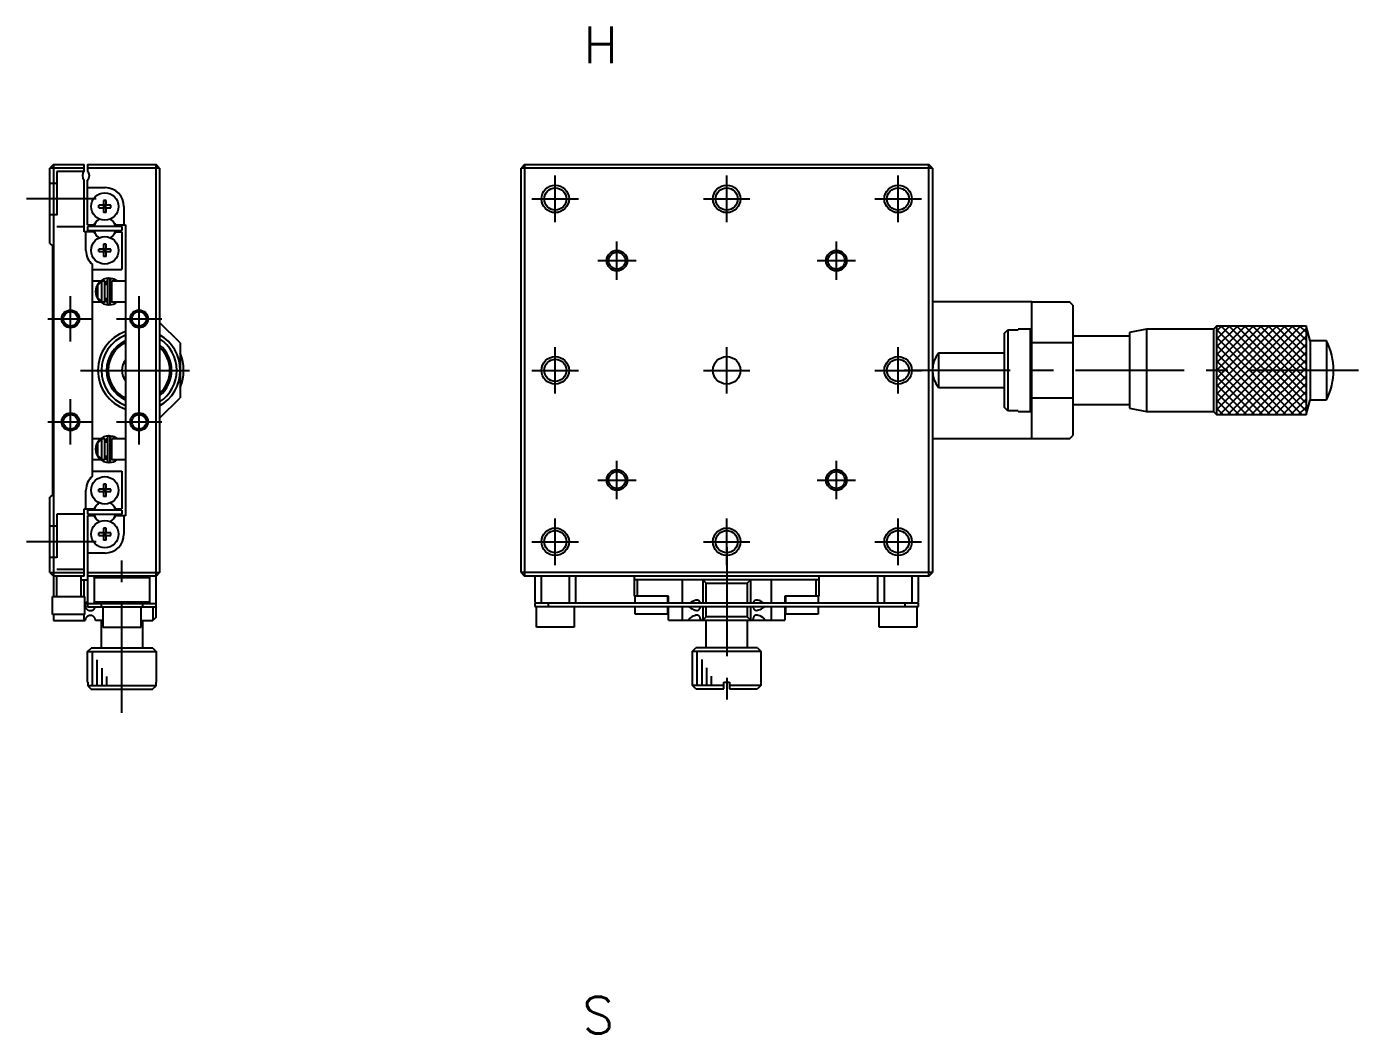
# Model space of a CAD drawing. Extents: x -3 to 447, y -9 to 297.
# Drawn here: x -3.4 to 190.8, y 150.5 to 297.3 of the extents above; entities that cross this region are included whole.
import ezdxf

# ---------------------------------------------------------------- set-up
doc = ezdxf.new("R2010")
doc.units = 0
doc.header["$LTSCALE"] = 0.5
doc.linetypes.add('CENTER', pattern=[50.8, 31.75, -6.35, 6.35, -6.35])
doc.linetypes.add('DASHED', pattern=[19.05, 12.7, -6.35])
for name, color, linetype in [('MSM_CENTER', 1, 'CENTER'), ('MSM_CONTINUOUS', 7, 'CONTINUOUS'), ('MSM_DASHED', 4, 'DASHED'), ('MSM_NARROW', 5, 'CONTINUOUS'), ('MSM_PART_NUMBER', 7, 'CONTINUOUS')]:
    doc.layers.add(name, color=color, linetype=linetype)
doc.styles.get("Standard").update_dxf_attribs({"font": 'txt.shx', "height": 3, "bigfont": 'bigfont.shx'})

msp = doc.modelspace()

# ---------------------------------------------------------------- linework, layer by layer
at = {"layer": 'MSM_CENTER'}
for p, q in [((73.71, 268.77), (73.71, 275.57)), ((98.71, 268.77), (98.71, 275.57)), ((123.71, 268.77), (123.71, 275.57)), ((6.73, 272.17), (-3.4, 272.17)), ((70.31, 272.17), (77.11, 272.17)), ((95.31, 272.17), (102.11, 272.17)), ((120.31, 272.17), (127.11, 272.17)), ((82.71, 260.37), (82.71, 265.97)), ((114.71, 260.37), (114.71, 265.97)), ((79.91, 263.17), (85.51, 263.17)), ((111.91, 263.17), (117.51, 263.17)), ((3, 251.37), (3, 257.97)), ((13, 251.37), (13, 257.97)), ((-0.3, 254.67), (6.3, 254.67)), ((9.7, 254.67), (16.3, 254.67)), ((13, 238.63), (13, 255.7)), ((73.71, 243.77), (73.71, 250.57)), ((98.71, 243.77), (98.71, 250.57)), ((123.71, 243.77), (123.71, 250.57)), ((4.47, 247.17), (21.53, 247.17)), ((70.31, 247.17), (77.11, 247.17)), ((95.31, 247.17), (102.11, 247.17)), ((120.31, 247.17), (127.11, 247.17)), ((190.85, 247.17), (124.58, 247.17)), ((3, 236.37), (3, 242.97)), ((13, 236.37), (13, 242.97)), ((-0.3, 239.67), (6.3, 239.67)), ((9.7, 239.67), (16.3, 239.67)), ((82.71, 228.37), (82.71, 233.97)), ((114.71, 228.37), (114.71, 233.97)), ((79.91, 231.17), (85.51, 231.17)), ((111.91, 231.17), (117.51, 231.17)), ((73.71, 218.77), (73.71, 225.57)), ((98.71, 218.77), (98.71, 225.57)), ((123.71, 218.77), (123.71, 225.57)), ((6.73, 222.17), (-3.4, 222.17)), ((70.31, 222.17), (77.11, 222.17)), ((95.31, 222.17), (102.11, 222.17)), ((120.31, 222.17), (127.11, 222.17)), ((10.5, 197.22), (10.5, 221.28)), ((98.71, 221.37), (98.71, 196.71))]:
    msp.add_line(p, q, dxfattribs=at)
at = {"layer": 'MSM_CONTINUOUS'}
for p, q in [((0.5, 277.17), (0, 276.67)), ((5, 276.67), (0, 276.67)), ((0, 265.67), (0, 276.67)), ((0.5, 277.17), (0.5, 214.17)), ((0.5, 277.17), (5, 277.17)), ((5, 276.23), (5, 277.17)), ((5.5, 277.17), (5.5, 276.23)), ((5.5, 277.17), (15.5, 277.17)), ((16, 276.67), (5.5, 276.67)), ((16, 276.67), (15.5, 277.17)), ((15.5, 211.17), (15.5, 277.17)), ((16, 276.67), (16, 217.67)), ((69.21, 277.17), (68.71, 276.67)), ((68.71, 217.67), (68.71, 276.67)), ((128.71, 276.67), (68.71, 276.67)), ((69.21, 277.17), (69.21, 217.17)), ((69.21, 277.17), (128.21, 277.17)), ((128.71, 276.67), (128.21, 277.17)), ((128.21, 217.17), (128.21, 277.17)), ((128.71, 276.67), (128.71, 217.67)), ((5, 267.37), (5, 274.91)), ((5.5, 268.37), (5.5, 274.91)), ((5.5, 273.82), (8.05, 273.82)), ((7.82, 271.95), (7.82, 271.25)), ((8.18, 271.95), (7.82, 271.95)), ((8.18, 271.25), (8.18, 271.95)), ((7.82, 271.25), (7.11, 271.25)), ((7.11, 270.89), (7.11, 271.25)), ((7.11, 270.89), (7.82, 270.89)), ((7.83, 271.24), (7.82, 271.25)), ((7.83, 270.9), (7.82, 270.89)), ((7.82, 270.89), (7.82, 270.18)), ((8.18, 270.18), (7.82, 270.18)), ((7.83, 271.24), (7.83, 270.9)), ((8.17, 271.24), (7.83, 271.24)), ((7.83, 270.9), (8.17, 270.9)), ((8.17, 271.24), (8.18, 271.25)), ((8.17, 270.9), (8.17, 271.24)), ((8.17, 270.9), (8.18, 270.89)), ((8.89, 271.25), (8.18, 271.25)), ((8.18, 270.18), (8.18, 270.89)), ((8.18, 270.89), (8.89, 270.89)), ((8.89, 270.89), (8.89, 271.25)), ((10.8, 271.07), (10.8, 268.37)), ((5.5, 268.37), (6.45, 268.37)), ((10.5, 268.17), (5.5, 268.17)), ((5.5, 268.17), (5.5, 267.57)), ((6.45, 268.37), (6.6, 268.63)), ((9.4, 268.63), (9.55, 268.37)), ((9.55, 268.37), (11, 268.37)), ((10.5, 268.17), (10.5, 267.57)), ((11, 268.37), (11, 225.97)), ((6.45, 267.37), (5, 267.37)), ((5.25, 264.67), (5.25, 267.37)), ((5.5, 267.57), (10.5, 267.57)), ((6.6, 267.11), (6.45, 267.37)), ((9.55, 267.37), (9.4, 267.11)), ((9.55, 267.37), (10.5, 267.37)), ((10.5, 267.37), (10.5, 261.87)), ((0, 265.67), (0.35, 265.32)), ((0.35, 265.32), (0.35, 229.02)), ((7.82, 264.85), (7.11, 264.85)), ((7.11, 264.49), (7.11, 264.85)), ((7.11, 264.49), (7.82, 264.49)), ((7.82, 265.55), (7.82, 264.85)), ((8.18, 265.55), (7.82, 265.55)), ((7.83, 264.84), (7.82, 264.85)), ((7.83, 264.5), (7.82, 264.49)), ((7.82, 264.49), (7.82, 263.78)), ((7.83, 264.84), (7.83, 264.5)), ((8.17, 264.84), (7.83, 264.84)), ((7.83, 264.5), (8.17, 264.5)), ((8.17, 264.84), (8.18, 264.85)), ((8.17, 264.5), (8.17, 264.84)), ((8.17, 264.5), (8.18, 264.49)), ((8.18, 264.85), (8.18, 265.55)), ((8.89, 264.85), (8.18, 264.85)), ((8.18, 263.78), (8.18, 264.49)), ((8.18, 264.49), (8.89, 264.49)), ((8.89, 264.49), (8.89, 264.85)), ((6.2, 231.75), (6.2, 262.59)), ((8.18, 263.78), (7.82, 263.78)), ((6.2, 261.87), (10.5, 261.87)), ((8.4, 260.42), (8.4, 256.92)), ((9.09, 260.51), (8.63, 260.61)), ((8.8, 260.44), (8.79, 260.44)), ((8.79, 256.92), (8.79, 260.42)), ((8.83, 260.46), (8.8, 260.44)), ((8.86, 260.47), (8.83, 260.46)), ((8.9, 260.48), (8.86, 260.47)), ((8.93, 260.49), (8.9, 260.48)), ((8.96, 260.5), (8.93, 260.49)), ((9, 260.5), (8.96, 260.5)), ((9.03, 260.51), (9, 260.5)), ((9.07, 260.51), (9.03, 260.51)), ((9.1, 260.51), (9.07, 260.51)), ((9.13, 260.51), (9.1, 260.51)), ((9.17, 260.51), (9.13, 260.51)), ((9.2, 260.5), (9.17, 260.51)), ((9.24, 260.5), (9.2, 260.5)), ((9.27, 260.49), (9.24, 260.5)), ((9.3, 260.48), (9.27, 260.49)), ((9.37, 260.45), (9.28, 260.17)), ((9.33, 260.47), (9.3, 260.48)), ((9.37, 260.45), (9.33, 260.47)), ((9.84, 260.17), (9.37, 260.45)), ((7.36, 260.17), (6.2, 260.17)), ((7, 259.59), (7.5, 260.12)), ((7, 257.75), (7, 259.59)), ((7.36, 260.17), (7.36, 260.17)), ((7.36, 260.17), (7.36, 260.17)), ((7.5, 260.17), (7.5, 257.17)), ((8, 260.17), (7.5, 260.17)), ((8, 260.1), (8.4, 260.21)), ((8, 257.17), (8, 260.17)), ((8.4, 259.67), (8, 259.67)), ((8.19, 260.17), (8.19, 260.17)), ((8.19, 260.17), (8.19, 260.17)), ((8.2, 260.17), (8.19, 260.17)), ((8.2, 259.67), (8.2, 260.17)), ((8.79, 259.82), (8.81, 259.9)), ((9, 259.67), (8.79, 259.67)), ((8.81, 259.9), (9, 260.1)), ((9, 260.17), (9, 257.17)), ((11, 260.17), (9, 260.17)), ((6.2, 257.17), (7.36, 257.17)), ((7.5, 257.22), (7, 257.75)), ((7.5, 257.17), (8, 257.17)), ((8, 257.67), (8.4, 257.67)), ((8.4, 257.12), (8, 257.23)), ((8.19, 257.17), (8.2, 257.17)), ((8.19, 257.17), (8.19, 257.17)), ((8.19, 257.17), (8.19, 257.17)), ((8.19, 257.17), (8.19, 257.17)), ((8.19, 257.17), (8.19, 257.17)), ((8.2, 257.17), (8.2, 257.67)), ((8.79, 257.67), (9, 257.67)), ((9, 257.23), (8.8, 257.48)), ((9, 257.16), (8.79, 257.12)), ((9.01, 257.17), (9, 257.16)), ((9, 257.17), (11, 257.17)), ((143.21, 257.17), (128.71, 257.17)), ((143.21, 237.17), (143.21, 257.17)), ((143.21, 257.17), (148.71, 257.17)), ((149.21, 256.67), (148.71, 257.17)), ((149.21, 256.67), (149.21, 237.67)), ((19, 251.17), (16, 254.17)), ((139.21, 252.57), (139.71, 253.08)), ((139.21, 241.76), (139.21, 252.57)), ((139.71, 253.08), (139.71, 241.25)), ((139.71, 253.08), (141.21, 253.08)), ((141.21, 253.08), (141.21, 253.17)), ((143.01, 253.17), (141.21, 253.17)), ((143.01, 241.17), (143.01, 253.17)), ((143.21, 252.97), (143.01, 253.17)), ((159.96, 253.17), (157.46, 252.67)), ((157.46, 252.67), (157.46, 241.67)), ((159.96, 253.17), (159.96, 241.17)), ((169.71, 253.17), (159.96, 253.17)), ((170.21, 253.67), (169.71, 253.17)), ((169.71, 253.17), (169.71, 241.17)), ((170.21, 240.67), (170.21, 253.67)), ((170.21, 253.67), (183.21, 253.67)), ((183.8, 251.47), (183.21, 253.67)), ((183.21, 253.67), (183.21, 240.67)), ((19, 251.17), (19, 243.17)), ((149.21, 251.17), (143.21, 251.17)), ((157.46, 252.17), (149.21, 252.17)), ((183.8, 251.47), (183.8, 242.87)), ((186.21, 251.47), (183.8, 251.47)), ((186.21, 251.47), (186.21, 242.87)), ((129.59, 249.67), (129.59, 244.67)), ((139.21, 249.67), (129.59, 249.67)), ((16, 240.17), (19, 243.17)), ((129.59, 244.67), (139.21, 244.67)), ((143.21, 243.17), (149.21, 243.17)), ((183.21, 240.67), (183.8, 242.87)), ((183.8, 242.87), (186.21, 242.87)), ((139.71, 241.25), (139.21, 241.76)), ((141.21, 241.25), (139.71, 241.25)), ((141.21, 241.17), (141.21, 241.25)), ((141.21, 241.17), (143.01, 241.17)), ((143.01, 241.17), (143.21, 241.37)), ((149.21, 242.17), (157.46, 242.17)), ((157.46, 241.67), (159.96, 241.17)), ((159.96, 241.17), (169.71, 241.17)), ((169.71, 241.17), (170.21, 240.67)), ((183.21, 240.67), (170.21, 240.67)), ((7.36, 237.17), (6.2, 237.17)), ((7, 236.59), (7.5, 237.12)), ((7.36, 237.17), (7.36, 237.17)), ((7.36, 237.17), (7.36, 237.17)), ((7.5, 237.17), (7.5, 234.17)), ((8, 237.17), (7.5, 237.17)), ((8, 237.1), (8.4, 237.21)), ((8, 234.17), (8, 237.17)), ((8.19, 237.17), (8.19, 237.17)), ((8.19, 237.17), (8.19, 237.17)), ((8.2, 237.17), (8.19, 237.17)), ((8.2, 236.67), (8.2, 237.17)), ((8.4, 237.42), (8.4, 233.92)), ((9.09, 237.51), (8.63, 237.61)), ((8.8, 237.44), (8.79, 237.44)), ((8.79, 233.92), (8.79, 237.42)), ((8.83, 237.46), (8.8, 237.44)), ((8.81, 236.9), (9, 237.1)), ((8.86, 237.47), (8.83, 237.46)), ((8.9, 237.48), (8.86, 237.47)), ((8.93, 237.49), (8.9, 237.48)), ((8.96, 237.5), (8.93, 237.49)), ((9, 237.5), (8.96, 237.5)), ((9.03, 237.51), (9, 237.5)), ((9, 237.17), (9, 234.17)), ((11, 237.17), (9, 237.17)), ((9.07, 237.51), (9.03, 237.51)), ((9.1, 237.51), (9.07, 237.51)), ((9.13, 237.51), (9.1, 237.51)), ((9.17, 237.51), (9.13, 237.51)), ((9.2, 237.5), (9.17, 237.51)), ((9.24, 237.5), (9.2, 237.5)), ((9.27, 237.49), (9.24, 237.5)), ((9.3, 237.48), (9.27, 237.49)), ((9.37, 237.45), (9.28, 237.17)), ((9.33, 237.47), (9.3, 237.48)), ((9.37, 237.45), (9.33, 237.47)), ((9.84, 237.17), (9.37, 237.45)), ((148.71, 237.17), (128.71, 237.17)), ((148.71, 237.17), (149.21, 237.67)), ((7, 234.75), (7, 236.59)), ((8.4, 236.67), (8, 236.67)), ((8.79, 236.82), (8.81, 236.9)), ((9, 236.67), (8.79, 236.67)), ((6.2, 234.17), (7.36, 234.17)), ((7.5, 234.22), (7, 234.75)), ((7.5, 234.17), (8, 234.17)), ((8, 234.67), (8.4, 234.67)), ((8.4, 234.12), (8, 234.23)), ((8.19, 234.17), (8.2, 234.17)), ((8.19, 234.17), (8.19, 234.17)), ((8.19, 234.17), (8.19, 234.17)), ((8.19, 234.17), (8.19, 234.17)), ((8.19, 234.17), (8.19, 234.17)), ((8.2, 234.17), (8.2, 234.67)), ((8.79, 234.67), (9, 234.67)), ((9, 234.23), (8.8, 234.48)), ((9, 234.16), (8.79, 234.12)), ((9.01, 234.17), (9, 234.16)), ((9, 234.17), (11, 234.17)), ((6.2, 232.47), (10.5, 232.47)), ((10.5, 232.47), (10.5, 226.97)), ((5.25, 226.97), (5.25, 229.67)), ((7.82, 229.85), (7.11, 229.85)), ((7.11, 229.49), (7.11, 229.85)), ((7.11, 229.49), (7.82, 229.49)), ((7.82, 230.55), (7.82, 229.85)), ((8.18, 230.55), (7.82, 230.55)), ((7.83, 229.84), (7.82, 229.85)), ((7.83, 229.5), (7.82, 229.49)), ((7.82, 229.49), (7.82, 228.78)), ((7.83, 229.84), (7.83, 229.5)), ((8.17, 229.84), (7.83, 229.84)), ((7.83, 229.5), (8.17, 229.5)), ((8.17, 229.84), (8.18, 229.85)), ((8.17, 229.5), (8.17, 229.84)), ((8.17, 229.5), (8.18, 229.49)), ((8.18, 229.85), (8.18, 230.55)), ((8.89, 229.85), (8.18, 229.85)), ((8.18, 228.78), (8.18, 229.49)), ((8.18, 229.49), (8.89, 229.49)), ((8.89, 229.49), (8.89, 229.85)), ((0.35, 229.02), (0, 228.67)), ((0, 217.67), (0, 228.67)), ((8.18, 228.78), (7.82, 228.78)), ((5, 226.97), (6.45, 226.97)), ((5, 217.17), (5, 226.97)), ((10.5, 226.77), (5.5, 226.77)), ((5.5, 226.77), (5.5, 226.17)), ((5.5, 226.17), (10.5, 226.17)), ((6.45, 225.97), (5.5, 225.97)), ((5.5, 225.97), (5.5, 212.67)), ((6.6, 227.23), (6.45, 226.97)), ((6.45, 225.97), (6.6, 225.71)), ((9.55, 226.97), (9.4, 227.23)), ((9.4, 225.71), (9.55, 225.97)), ((9.55, 226.97), (10.5, 226.97)), ((11, 225.97), (9.55, 225.97)), ((10.5, 226.77), (10.5, 226.17)), ((10.8, 225.97), (10.8, 223.27)), ((7.82, 223.45), (7.11, 223.45)), ((7.11, 223.09), (7.11, 223.45)), ((7.82, 224.15), (7.82, 223.45)), ((8.18, 224.15), (7.82, 224.15)), ((7.83, 223.44), (7.82, 223.45)), ((7.83, 223.44), (7.83, 223.1)), ((8.17, 223.44), (7.83, 223.44)), ((8.17, 223.44), (8.18, 223.45)), ((8.17, 223.1), (8.17, 223.44)), ((8.18, 223.45), (8.18, 224.15)), ((8.89, 223.45), (8.18, 223.45)), ((8.89, 223.09), (8.89, 223.45)), ((7.11, 223.09), (7.82, 223.09)), ((7.83, 223.1), (7.82, 223.09)), ((7.82, 223.09), (7.82, 222.38)), ((8.18, 222.38), (7.82, 222.38)), ((7.83, 223.1), (8.17, 223.1)), ((8.17, 223.1), (8.18, 223.09)), ((8.18, 222.38), (8.18, 223.09)), ((8.18, 223.09), (8.89, 223.09)), ((8.05, 220.52), (5.5, 220.52)), ((0, 217.67), (5, 217.67)), ((0, 217.67), (0.5, 217.17)), ((5.5, 217.67), (16, 217.67)), ((16, 217.67), (15.5, 217.17)), ((68.71, 217.67), (69.21, 217.17)), ((128.71, 217.67), (68.71, 217.67)), ((128.21, 217.17), (128.71, 217.67)), ((5, 217.17), (0.5, 217.17)), ((1, 214.17), (1, 217.17)), ((4.5, 217.17), (4.5, 214.17)), ((5.5, 216.57), (4.5, 216.57)), ((5, 214.17), (5, 216.57)), ((15.5, 217.17), (5.5, 217.17)), ((6.3, 217.17), (6.5, 216.97)), ((6.5, 213.37), (6.5, 216.97)), ((6.5, 216.97), (14.5, 216.97)), ((14.5, 216.97), (14.7, 217.17)), ((14.5, 216.97), (14.5, 213.37)), ((128.21, 217.17), (69.21, 217.17)), ((70.71, 217.01), (70.91, 217.21)), ((70.71, 217.01), (70.71, 213.41)), ((71.71, 213.21), (71.71, 217.21)), ((71.71, 217.21), (75.71, 217.21)), ((75.71, 217.21), (75.71, 213.21)), ((76.51, 217.21), (76.71, 217.01)), ((76.71, 213.41), (76.71, 217.01)), ((85.21, 217.21), (85.21, 214.21)), ((112.21, 216.61), (85.21, 216.61)), ((85.71, 214.21), (85.71, 216.61)), ((92.21, 216.61), (92.21, 213.21)), ((95.21, 216.61), (95.71, 216.11)), ((95.21, 216.61), (95.21, 213.21)), ((95.71, 216.11), (101.71, 216.11)), ((95.71, 213.21), (95.71, 216.11)), ((101.71, 216.11), (102.21, 216.61)), ((101.71, 216.11), (101.71, 213.21)), ((102.21, 213.21), (102.21, 216.61)), ((105.21, 216.61), (105.21, 213.21)), ((111.71, 216.61), (111.71, 214.21)), ((112.21, 214.21), (112.21, 217.21)), ((120.71, 217.01), (120.91, 217.21)), ((120.71, 217.01), (120.71, 213.41)), ((121.71, 213.21), (121.71, 217.21)), ((121.71, 217.21), (125.71, 217.21)), ((125.71, 217.21), (125.71, 213.21)), ((126.51, 217.21), (126.71, 217.01)), ((126.71, 213.41), (126.71, 217.01)), ((0.35, 214.17), (5.05, 214.17)), ((0.35, 211.57), (0.35, 214.17)), ((5.05, 214.17), (5.05, 211.57)), ((90.21, 214.21), (85.21, 214.21)), ((85.36, 213.21), (85.36, 214.21)), ((90.06, 214.21), (90.06, 213.21)), ((90.21, 213.21), (90.21, 214.21)), ((107.21, 214.21), (107.21, 213.21)), ((112.21, 214.21), (107.21, 214.21)), ((107.36, 213.21), (107.36, 214.21)), ((112.06, 214.21), (112.06, 213.21)), ((5.16, 212.96), (5.15, 212.94)), ((5.15, 212.94), (5.15, 212.93)), ((5.15, 212.93), (5.15, 212.92)), ((5.15, 212.92), (5.15, 212.91)), ((5.15, 212.91), (5.15, 212.9)), ((5.15, 212.9), (5.15, 212.89)), ((5.15, 212.89), (5.15, 212.87)), ((5.15, 212.87), (5.15, 212.86)), ((5.15, 212.86), (5.15, 212.85)), ((5.15, 212.85), (5.15, 212.84)), ((5.15, 212.84), (5.15, 212.83)), ((5.15, 212.83), (5.15, 212.82)), ((5.15, 212.82), (5.15, 212.81)), ((5.15, 212.81), (5.15, 212.8)), ((5.15, 212.8), (5.15, 212.79)), ((5.15, 212.79), (5.16, 212.78)), ((5.17, 213.02), (5.16, 213)), ((5.16, 213), (5.16, 212.99)), ((5.16, 212.99), (5.16, 212.97)), ((5.16, 212.97), (5.16, 212.96)), ((5.16, 212.78), (5.16, 212.77)), ((5.16, 212.77), (5.16, 212.75)), ((5.16, 212.75), (5.16, 212.74)), ((5.16, 212.74), (5.16, 212.72)), ((5.16, 212.72), (5.17, 212.71)), ((5.18, 213.08), (5.17, 213.05)), ((5.17, 213.05), (5.17, 213.03)), ((5.17, 213.03), (5.17, 213.02)), ((5.17, 212.71), (5.17, 212.69)), ((5.17, 212.69), (5.18, 212.66)), ((5.19, 213.1), (5.18, 213.08)), ((5.18, 212.66), (5.19, 212.64)), ((5.2, 213.13), (5.19, 213.1)), ((5.19, 212.64), (5.19, 212.61)), ((5.19, 212.61), (5.2, 212.59)), ((5.21, 213.16), (5.2, 213.13)), ((5.2, 212.59), (5.21, 212.56)), ((5.22, 213.18), (5.21, 213.16)), ((5.21, 212.56), (5.22, 212.54)), ((5.24, 213.23), (5.22, 213.18)), ((5.22, 212.54), (5.25, 212.49)), ((5.27, 213.27), (5.24, 213.23)), ((5.25, 212.49), (5.28, 212.44)), ((5.29, 213.31), (5.27, 213.27)), ((5.28, 212.44), (5.31, 212.4)), ((5.32, 213.34), (5.29, 213.31)), ((5.31, 212.4), (5.35, 212.36)), ((5.36, 213.39), (5.32, 213.34)), ((5.35, 212.36), (5.38, 212.32)), ((5.41, 213.43), (5.36, 213.39)), ((5.38, 212.32), (5.42, 212.29)), ((5.45, 213.47), (5.41, 213.43)), ((5.42, 212.29), (5.47, 212.25)), ((5.5, 213.5), (5.45, 213.47)), ((5.47, 212.25), (5.52, 212.22)), ((5.5, 213.17), (15.5, 213.17)), ((5.5, 212.67), (15.5, 212.67)), ((5.52, 212.22), (5.57, 212.19)), ((5.57, 212.19), (5.61, 212.17)), ((5.61, 212.17), (5.65, 212.16)), ((5.65, 212.16), (5.7, 212.14)), ((5.7, 212.14), (5.75, 212.13)), ((5.75, 212.13), (5.79, 212.12)), ((5.79, 212.12), (5.84, 212.12)), ((5.84, 212.12), (5.89, 212.12)), ((5.89, 212.12), (5.94, 212.12)), ((5.94, 212.12), (5.99, 212.12)), ((5.99, 212.12), (6.04, 212.13)), ((6.04, 212.13), (6.08, 212.14)), ((6.08, 212.14), (6.12, 212.15)), ((6.12, 212.15), (6.16, 212.16)), ((6.16, 212.16), (6.19, 212.17)), ((6.19, 212.17), (6.22, 212.19)), ((6.22, 212.19), (6.25, 212.2)), ((6.25, 212.2), (6.28, 212.22)), ((6.28, 212.22), (6.31, 212.24)), ((6.5, 213.37), (6.3, 213.17)), ((6.31, 212.24), (6.33, 212.25)), ((6.33, 212.25), (6.35, 212.27)), ((6.35, 212.27), (6.38, 212.29)), ((6.38, 212.29), (6.4, 212.31)), ((6.4, 212.31), (6.42, 212.33)), ((6.42, 212.33), (6.44, 212.35)), ((6.44, 212.35), (6.46, 212.37)), ((6.46, 212.37), (6.48, 212.4)), ((6.48, 212.4), (6.5, 212.42)), ((14.5, 213.37), (6.5, 213.37)), ((6.5, 212.42), (6.52, 212.45)), ((6.52, 212.45), (6.54, 212.47)), ((6.54, 212.47), (6.56, 212.5)), ((6.56, 212.5), (6.57, 212.53)), ((6.57, 212.53), (6.59, 212.56)), ((6.59, 212.56), (6.6, 212.59)), ((6.6, 212.59), (6.61, 212.62)), ((6.61, 212.62), (6.62, 212.64)), ((6.62, 212.64), (6.62, 212.67)), ((7.5, 212.67), (7.5, 213.17)), ((7.75, 209.67), (7.75, 212.67)), ((13.25, 212.67), (13.25, 209.67)), ((13.5, 213.17), (13.5, 212.67)), ((14.7, 213.17), (14.5, 213.37)), ((15, 212.67), (15, 210.67)), ((70.91, 213.21), (70.71, 213.41)), ((70.71, 213.21), (70.71, 212.71)), ((126.71, 213.21), (70.71, 213.21)), ((70.71, 212.71), (126.71, 212.71)), ((70.96, 209.71), (70.96, 212.71)), ((72.71, 212.71), (72.71, 213.21)), ((76.46, 212.71), (76.46, 209.71)), ((76.71, 213.41), (76.51, 213.21)), ((85.36, 211.61), (85.36, 212.71)), ((90.06, 212.71), (90.06, 211.61)), ((90.21, 210.71), (90.21, 212.71)), ((92.21, 212.71), (92.21, 210.71)), ((93.23, 212.71), (93.33, 212.6)), ((94.03, 212.21), (94.19, 212.17)), ((94.36, 213.66), (94.19, 213.64)), ((94.19, 212.17), (94.34, 212.16)), ((94.34, 212.16), (94.36, 212.16)), ((94.39, 213.66), (94.36, 213.66)), ((94.36, 212.16), (94.39, 212.16)), ((94.42, 213.65), (94.39, 213.66)), ((94.39, 212.16), (94.44, 212.16)), ((94.46, 213.65), (94.42, 213.65)), ((94.44, 212.16), (94.48, 212.17)), ((94.49, 213.64), (94.46, 213.65)), ((94.48, 212.17), (94.52, 212.18)), ((94.52, 213.63), (94.49, 213.64)), ((94.55, 213.62), (94.52, 213.63)), ((94.52, 212.18), (94.55, 212.19)), ((94.58, 213.61), (94.55, 213.62)), ((94.55, 212.19), (94.58, 212.2)), ((94.6, 213.6), (94.58, 213.61)), ((94.58, 212.2), (94.6, 212.21)), ((94.63, 213.58), (94.6, 213.6)), ((94.6, 212.21), (94.63, 212.23)), ((94.65, 213.57), (94.63, 213.58)), ((94.63, 212.23), (94.65, 212.24)), ((94.68, 213.55), (94.65, 213.57)), ((94.65, 212.24), (94.67, 212.26)), ((94.67, 212.26), (94.69, 212.28)), ((94.7, 213.53), (94.68, 213.55)), ((94.69, 212.28), (94.7, 212.29)), ((94.72, 213.51), (94.7, 213.53)), ((94.7, 212.29), (94.72, 212.31)), ((94.74, 213.49), (94.72, 213.51)), ((94.72, 212.31), (94.74, 212.33)), ((94.75, 213.46), (94.74, 213.49)), ((94.74, 212.33), (94.75, 212.35)), ((94.77, 213.43), (94.75, 213.46)), ((94.75, 212.35), (94.76, 212.37)), ((94.76, 212.37), (94.78, 212.39)), ((94.79, 213.41), (94.77, 213.43)), ((94.78, 212.39), (94.79, 212.41)), ((94.8, 213.38), (94.79, 213.41)), ((94.79, 212.41), (94.8, 212.44)), ((94.81, 213.36), (94.8, 213.38)), ((94.8, 212.44), (94.81, 212.46)), ((94.82, 213.34), (94.81, 213.36)), ((94.81, 212.46), (94.82, 212.49)), ((94.83, 213.31), (94.82, 213.34)), ((94.82, 212.49), (94.83, 212.51)), ((94.84, 213.29), (94.83, 213.31)), ((94.83, 212.51), (94.84, 212.54)), ((94.85, 213.26), (94.84, 213.29)), ((94.84, 212.54), (94.85, 212.57)), ((94.85, 213.23), (94.85, 213.26)), ((94.86, 213.21), (94.85, 213.23)), ((94.85, 212.57), (94.86, 212.6)), ((94.86, 212.6), (94.87, 212.63)), ((94.87, 212.68), (94.88, 212.71)), ((94.87, 212.66), (94.87, 212.68)), ((94.87, 212.63), (94.87, 212.66)), ((95.21, 212.71), (95.21, 210.71)), ((95.71, 211.21), (95.71, 212.71)), ((101.71, 212.71), (101.71, 211.21)), ((102.21, 210.71), (102.21, 212.71)), ((102.55, 212.71), (102.55, 212.68)), ((102.55, 212.68), (102.56, 212.65)), ((102.56, 212.65), (102.56, 212.62)), ((102.56, 212.62), (102.57, 212.6)), ((102.58, 213.27), (102.57, 213.24)), ((102.57, 213.24), (102.57, 213.21)), ((102.57, 212.6), (102.58, 212.57)), ((102.59, 213.3), (102.58, 213.27)), ((102.58, 212.57), (102.58, 212.54)), ((102.58, 212.54), (102.59, 212.52)), ((102.6, 213.33), (102.59, 213.3)), ((102.59, 212.52), (102.6, 212.49)), ((102.62, 213.36), (102.6, 213.33)), ((102.6, 212.49), (102.61, 212.47)), ((102.61, 212.47), (102.62, 212.45)), ((102.63, 213.39), (102.62, 213.36)), ((102.62, 212.45), (102.63, 212.43)), ((102.64, 213.41), (102.63, 213.39)), ((102.63, 212.43), (102.64, 212.41)), ((102.66, 213.44), (102.64, 213.41)), ((102.64, 212.41), (102.66, 212.38)), ((102.67, 213.46), (102.66, 213.44)), ((102.66, 212.38), (102.67, 212.35)), ((102.69, 213.48), (102.67, 213.46)), ((102.67, 212.35), (102.69, 212.33)), ((102.7, 213.5), (102.69, 213.48)), ((102.69, 212.33), (102.71, 212.31)), ((102.72, 213.52), (102.7, 213.5)), ((102.71, 212.31), (102.73, 212.28)), ((102.74, 213.54), (102.72, 213.52)), ((102.73, 212.28), (102.75, 212.26)), ((102.76, 213.55), (102.74, 213.54)), ((102.75, 212.26), (102.77, 212.25)), ((102.78, 213.57), (102.76, 213.55)), ((102.77, 212.25), (102.79, 212.23)), ((102.81, 213.59), (102.78, 213.57)), ((102.79, 212.23), (102.82, 212.22)), ((102.84, 213.61), (102.81, 213.59)), ((102.82, 212.22), (102.84, 212.2)), ((102.86, 213.62), (102.84, 213.61)), ((102.84, 212.2), (102.87, 212.19)), ((102.89, 213.63), (102.86, 213.62)), ((102.87, 212.19), (102.9, 212.18)), ((102.92, 213.64), (102.89, 213.63)), ((102.9, 212.18), (102.93, 212.17)), ((102.95, 213.64), (102.92, 213.64)), ((102.93, 212.17), (102.97, 212.17)), ((102.99, 213.65), (102.95, 213.64)), ((102.97, 212.17), (103.01, 212.16)), ((103.03, 213.66), (102.99, 213.65)), ((103.01, 212.16), (103.05, 212.16)), ((103.07, 213.66), (103.03, 213.66)), ((103.05, 212.16), (103.07, 212.16)), ((103.07, 213.66), (103.07, 213.66)), ((103.11, 213.66), (103.07, 213.66)), ((103.07, 212.16), (103.23, 212.17)), ((103.25, 213.64), (103.11, 213.66)), ((103.44, 213.59), (103.25, 213.64)), ((103.94, 212.48), (104.09, 212.6)), ((104.1, 213.21), (103.99, 213.3)), ((104.09, 212.6), (104.19, 212.7)), ((104.19, 212.7), (104.2, 212.71)), ((105.21, 212.71), (105.21, 210.71)), ((107.21, 212.71), (107.21, 210.71)), ((107.36, 211.61), (107.36, 212.71)), ((112.06, 212.71), (112.06, 211.61)), ((120.91, 213.21), (120.71, 213.41)), ((120.96, 209.71), (120.96, 212.71)), ((124.71, 213.21), (124.71, 212.71)), ((126.46, 212.71), (126.46, 209.71)), ((126.71, 213.41), (126.51, 213.21)), ((126.71, 212.71), (126.71, 213.21)), ((5.05, 211.57), (0.35, 211.57)), ((0.5, 211.57), (0.5, 210.67)), ((0.5, 210.67), (5.15, 210.67)), ((5, 210.67), (5, 211.57)), ((5.16, 210.76), (5.15, 210.74)), ((5.15, 210.74), (5.15, 210.73)), ((5.15, 210.73), (5.15, 210.72)), ((5.15, 210.72), (5.15, 210.7)), ((5.15, 210.7), (5.15, 210.69)), ((5.15, 210.69), (5.15, 210.68)), ((5.15, 210.68), (5.15, 210.67)), ((5.17, 210.84), (5.16, 210.82)), ((5.16, 210.82), (5.16, 210.8)), ((5.16, 210.8), (5.16, 210.79)), ((5.16, 210.79), (5.16, 210.77)), ((5.16, 210.77), (5.16, 210.76)), ((5.18, 210.87), (5.17, 210.84)), ((5.19, 210.9), (5.18, 210.87)), ((5.2, 210.94), (5.19, 210.92)), ((5.19, 210.92), (5.19, 210.9)), ((5.21, 210.97), (5.2, 210.94)), ((5.23, 211.01), (5.21, 210.97)), ((5.25, 211.05), (5.23, 211.01)), ((5.28, 211.08), (5.25, 211.05)), ((5.31, 211.13), (5.28, 211.08)), ((5.34, 211.17), (5.31, 211.13)), ((5.38, 211.2), (5.34, 211.17)), ((5.41, 211.24), (5.38, 211.2)), ((5.45, 211.27), (5.41, 211.24)), ((5.49, 211.3), (5.45, 211.27)), ((5.54, 211.32), (5.49, 211.3)), ((5.58, 211.35), (5.54, 211.32)), ((5.63, 211.37), (5.58, 211.35)), ((5.68, 211.38), (5.63, 211.37)), ((5.74, 211.4), (5.68, 211.38)), ((5.78, 211.41), (5.74, 211.4)), ((5.82, 211.41), (5.78, 211.41)), ((5.86, 211.42), (5.82, 211.41)), ((5.91, 211.42), (5.86, 211.42)), ((5.95, 211.41), (5.91, 211.42)), ((6, 211.41), (5.95, 211.41)), ((6.05, 211.4), (6, 211.41)), ((6.08, 211.39), (6.05, 211.4)), ((6.11, 211.39), (6.08, 211.39)), ((6.15, 211.37), (6.11, 211.39)), ((6.18, 211.36), (6.15, 211.37)), ((6.22, 211.35), (6.18, 211.36)), ((6.25, 211.33), (6.22, 211.35)), ((6.28, 211.31), (6.25, 211.33)), ((6.31, 211.29), (6.28, 211.31)), ((6.34, 211.27), (6.31, 211.29)), ((6.37, 211.25), (6.34, 211.27)), ((6.4, 211.23), (6.37, 211.25)), ((6.42, 211.2), (6.4, 211.23)), ((6.45, 211.18), (6.42, 211.2)), ((6.47, 211.15), (6.45, 211.18)), ((6.5, 211.12), (6.47, 211.15)), ((6.52, 211.09), (6.5, 211.12)), ((6.53, 211.07), (6.52, 211.09)), ((6.55, 211.04), (6.53, 211.07)), ((6.56, 211.02), (6.55, 211.04)), ((6.57, 211), (6.56, 211.02)), ((6.59, 210.97), (6.57, 211)), ((6.6, 210.94), (6.59, 210.97)), ((6.61, 210.92), (6.6, 210.94)), ((6.62, 210.89), (6.61, 210.92)), ((6.62, 210.86), (6.62, 210.89)), ((6.63, 210.84), (6.62, 210.86)), ((6.64, 210.81), (6.63, 210.84)), ((6.64, 210.78), (6.64, 210.81)), ((6.65, 210.75), (6.64, 210.78)), ((6.65, 210.72), (6.65, 210.75)), ((6.65, 210.69), (6.65, 210.72)), ((6.65, 210.67), (6.65, 210.69)), ((7.75, 210.67), (6.65, 210.67)), ((7.5, 206.67), (7.5, 210.67)), ((13.25, 210.67), (15, 210.67)), ((13.5, 210.67), (13.5, 206.67)), ((15.5, 211.17), (15, 210.67)), ((90.06, 211.61), (85.36, 211.61)), ((90.21, 210.71), (107.21, 210.71)), ((93.16, 210.76), (93.15, 210.71)), ((93.21, 210.88), (93.16, 210.76)), ((93.32, 211.01), (93.21, 210.88)), ((93.47, 211.12), (93.32, 211.01)), ((94.36, 211.46), (94.18, 211.44)), ((94.41, 211.45), (94.36, 211.46)), ((94.36, 211.46), (94.36, 211.46)), ((94.45, 211.45), (94.41, 211.45)), ((94.49, 211.44), (94.45, 211.45)), ((94.52, 211.43), (94.49, 211.44)), ((94.55, 211.43), (94.52, 211.43)), ((94.57, 211.41), (94.55, 211.43)), ((94.6, 211.4), (94.57, 211.41)), ((94.62, 211.39), (94.6, 211.4)), ((94.65, 211.37), (94.62, 211.39)), ((94.67, 211.35), (94.65, 211.37)), ((94.69, 211.33), (94.67, 211.35)), ((94.71, 211.31), (94.69, 211.33)), ((94.73, 211.29), (94.71, 211.31)), ((94.75, 211.27), (94.73, 211.29)), ((94.77, 211.24), (94.75, 211.27)), ((94.78, 211.22), (94.77, 211.24)), ((94.8, 211.19), (94.78, 211.22)), ((94.81, 211.16), (94.8, 211.19)), ((94.82, 211.13), (94.81, 211.16)), ((94.83, 211.11), (94.82, 211.13)), ((94.84, 211.08), (94.83, 211.11)), ((94.85, 211.06), (94.84, 211.08)), ((94.85, 211.04), (94.85, 211.06)), ((94.86, 211.01), (94.85, 211.04)), ((94.86, 210.98), (94.86, 211.01)), ((94.87, 210.96), (94.86, 210.98)), ((94.87, 210.93), (94.87, 210.96)), ((94.88, 210.9), (94.87, 210.93)), ((94.88, 210.88), (94.88, 210.9)), ((94.89, 210.85), (94.88, 210.88)), ((94.89, 210.82), (94.89, 210.85)), ((94.89, 210.79), (94.89, 210.82)), ((94.89, 210.76), (94.89, 210.79)), ((94.89, 210.73), (94.89, 210.76)), ((94.89, 210.71), (94.89, 210.73)), ((95.71, 211.21), (95.21, 210.71)), ((101.71, 211.21), (95.71, 211.21)), ((95.71, 206.71), (95.71, 210.71)), ((102.21, 210.71), (101.71, 211.21)), ((101.71, 210.71), (101.71, 206.71)), ((102.54, 210.78), (102.53, 210.74)), ((102.53, 210.74), (102.53, 210.71)), ((102.55, 210.91), (102.54, 210.87)), ((102.54, 210.87), (102.54, 210.84)), ((102.54, 210.84), (102.54, 210.81)), ((102.54, 210.81), (102.54, 210.78)), ((102.56, 210.97), (102.55, 210.94)), ((102.55, 210.94), (102.55, 210.91)), ((102.57, 211.02), (102.56, 210.99)), ((102.56, 210.99), (102.56, 210.97)), ((102.58, 211.05), (102.57, 211.02)), ((102.59, 211.08), (102.58, 211.05)), ((102.6, 211.11), (102.59, 211.08)), ((102.61, 211.14), (102.6, 211.11)), ((102.62, 211.17), (102.61, 211.14)), ((102.63, 211.19), (102.62, 211.17)), ((102.65, 211.22), (102.63, 211.19)), ((102.66, 211.24), (102.65, 211.22)), ((102.68, 211.26), (102.66, 211.24)), ((102.69, 211.29), (102.68, 211.26)), ((102.71, 211.31), (102.69, 211.29)), ((102.73, 211.33), (102.71, 211.31)), ((102.74, 211.34), (102.73, 211.33)), ((102.76, 211.36), (102.74, 211.34)), ((102.79, 211.38), (102.76, 211.36)), ((102.82, 211.4), (102.79, 211.38)), ((102.84, 211.41), (102.82, 211.4)), ((102.88, 211.43), (102.84, 211.41)), ((102.92, 211.44), (102.88, 211.43)), ((102.95, 211.45), (102.92, 211.44)), ((102.99, 211.45), (102.95, 211.45)), ((103.03, 211.46), (102.99, 211.45)), ((103.07, 211.46), (103.03, 211.46)), ((103.17, 211.45), (103.07, 211.46)), ((103.31, 211.42), (103.17, 211.45)), ((104.24, 210.84), (104.14, 210.97)), ((104.28, 210.71), (104.24, 210.84)), ((112.06, 211.61), (107.36, 211.61)), ((13.25, 209.67), (7.75, 209.67)), ((76.46, 209.71), (70.96, 209.71)), ((126.46, 209.71), (120.96, 209.71)), ((5.5, 206.17), (6, 206.67)), ((5.5, 201.67), (5.5, 206.17)), ((5.5, 206.17), (15.5, 206.17)), ((15, 206.67), (6, 206.67)), ((15, 206.67), (15.5, 206.17)), ((15.5, 206.17), (15.5, 201.67)), ((93.71, 206.21), (94.21, 206.71)), ((93.71, 201.21), (93.71, 206.21)), ((93.71, 206.21), (103.71, 206.21)), ((103.21, 206.71), (94.21, 206.71)), ((103.21, 206.71), (103.71, 206.21)), ((103.71, 206.21), (103.71, 201.21)), ((5.5, 201.67), (5.52, 201.67)), ((5.52, 201.67), (5.52, 201.17)), ((15.48, 201.17), (5.52, 201.17)), ((5.52, 201.17), (6.02, 200.67)), ((6.02, 200.67), (14.98, 200.67)), ((14.98, 200.67), (15.48, 201.17)), ((15.48, 201.17), (15.48, 201.67)), ((15.48, 201.67), (15.5, 201.67)), ((98.31, 201.21), (93.71, 201.21)), ((94.21, 200.71), (93.71, 201.21)), ((94.21, 200.71), (98.31, 200.71)), ((98.31, 201.71), (99.11, 201.71)), ((98.31, 200.71), (98.31, 201.71)), ((99.11, 201.71), (99.11, 200.71)), ((103.71, 201.21), (99.11, 201.21)), ((99.11, 200.71), (103.21, 200.71)), ((103.71, 201.21), (103.21, 200.71))]:
    msp.add_line(p, q, dxfattribs=at)
for centre, radius in [((8, 271.07), 2), ((73.71, 272.17), 1.62), ((98.71, 272.17), 1.62), ((123.71, 272.17), 1.62), ((8, 264.67), 2), ((82.71, 263.17), 1.23), ((114.71, 263.17), 1.23), ((3, 254.67), 1.06), ((13, 254.67), 1.06), ((73.71, 247.17), 1.62), ((98.71, 247.17), 2), ((123.71, 247.17), 1.62), ((3, 239.67), 1.06), ((13, 239.67), 1.06), ((8, 229.67), 2), ((82.71, 231.17), 1.23), ((114.71, 231.17), 1.23), ((8, 223.27), 2), ((73.71, 222.17), 1.62), ((98.71, 222.17), 1.62), ((123.71, 222.17), 1.62)]:
    msp.add_circle(centre, radius, dxfattribs=at)
for centre, radius, start, end in [((5.75, 275.57), 1, 138.5904, 221.4096), ((4.75, 275.57), 1, 318.5904, 41.4096), ((8.05, 271.07), 2.75, 0, 90), ((8, 267.87), 1.59, 120.4332, 169.1069), ((8.11, 267.75), 1.75, 121.8815, 150), ((8, 267.87), 1.59, 10.8931, 59.5668), ((7.89, 267.75), 1.75, 30, 58.1185), ((8, 267.87), 1.59, 190.893, 239.5667), ((8.11, 267.98), 1.75, 210, 238.1185), ((8, 267.87), 1.59, 300.4333, 349.107), ((7.89, 267.98), 1.75, 301.8815, 330), ((8, 264.67), 2.75, 180, 229.1148), ((8.6, 258.67), 1.94, 90.6685, 269.2598), ((8.6, 260.42), 0.195, 0, 180), ((8.6, 256.92), 0.195, 180, 0), ((8.6, 258.67), 1.95, 270.7712, 309.4295), ((13, 247.17), 6, 109.4712, 250.5288), ((13, 247.17), 5.5, 111.3237, 248.6763), ((13, 247.17), 4.75, 114.9011, 245.0989), ((13, 247.17), 4.5, 116.3878, 243.6122), ((13, 247.17), 6, 300, 60), ((13, 247.17), 5.5, 303.0557, 56.9443), ((13, 247.17), 4.75, 309.1667, 50.8333), ((177.47, 247.17), 9.75, 333.8162, 26.1838), ((13, 247.17), 2.5, 143.1302, 216.8698), ((13, 247.17), 4.5, 311.8103, 48.1897), ((13, 247.17), 6.5, 337.3802, 22.6198), ((132.71, 247.17), 4, 141.3178, 218.6822), ((8.6, 235.67), 1.94, 90.6685, 269.2598), ((8.6, 237.42), 0.195, 0, 180), ((8.6, 233.92), 0.195, 180, 0), ((8.6, 235.67), 1.95, 270.7712, 309.4295), ((8, 229.67), 2.75, 130.8852, 180), ((8, 226.47), 1.59, 120.4332, 169.1069), ((8.11, 226.35), 1.75, 121.8815, 150), ((8, 226.47), 1.59, 10.8931, 59.5668), ((7.89, 226.35), 1.75, 30, 58.1185), ((8, 226.47), 1.59, 190.893, 239.5667), ((8.11, 226.58), 1.75, 210, 238.1185), ((8, 226.47), 1.59, 300.4333, 349.107), ((7.89, 226.58), 1.75, 301.8815, 330), ((8.05, 223.27), 2.75, 270, 0), ((94.64, 211.66), 2.03, 102.8774, 130.3432), ((94.65, 214.17), 2.05, 229.7313, 252.2626), ((102.81, 214.12), 1.99, 282.1094, 304.4669), ((102.7, 211.49), 2.22, 54.5209, 70.5989), ((94.63, 209.46), 2.02, 102.7707, 124.9981), ((102.79, 209.48), 2.02, 47.8526, 75.0078)]:
    msp.add_arc(centre, radius, start, end, dxfattribs=at)
at = {"layer": 'MSM_DASHED'}
for p, q in [((4.95, 276.17), (1, 276.17)), ((1, 276.17), (1, 268.17)), ((1, 274.42), (0, 274.42)), ((0, 269.92), (1, 269.92)), ((1, 268.17), (5, 268.17)), ((1, 226.17), (1, 218.17)), ((5, 226.17), (1, 226.17)), ((1, 224.42), (0, 224.42)), ((0, 219.92), (1, 219.92)), ((1, 218.17), (5, 218.17))]:
    msp.add_line(p, q, dxfattribs=at)
at = {"layer": 'MSM_NARROW'}
for p, q in [((170.21, 252.93), (170.95, 253.67)), ((170.21, 251.78), (172.1, 253.67)), ((170.21, 250.63), (173.25, 253.67)), ((170.21, 249.48), (174.4, 253.67)), ((170.21, 248.33), (175.55, 253.67)), ((170.21, 247.18), (176.7, 253.67)), ((170.21, 246.03), (177.85, 253.67)), ((170.21, 244.88), (179, 253.67)), ((170.21, 243.73), (180.15, 253.67)), ((170.21, 242.58), (181.3, 253.67)), ((170.21, 241.44), (182.44, 253.67)), ((182.64, 240.67), (170.21, 253.09)), ((170.59, 240.67), (183.21, 253.29)), ((183.21, 241.24), (170.79, 253.67)), ((183.21, 242.39), (171.94, 253.67)), ((183.21, 243.54), (173.09, 253.67)), ((183.21, 244.69), (174.24, 253.67)), ((183.21, 245.84), (175.39, 253.67)), ((183.21, 246.99), (176.53, 253.67)), ((183.21, 248.14), (177.68, 253.67)), ((183.21, 249.29), (178.83, 253.67)), ((183.21, 250.43), (179.98, 253.67)), ((183.21, 251.58), (181.13, 253.67)), ((183.21, 252.73), (182.28, 253.67)), ((181.49, 240.67), (170.21, 251.94)), ((180.34, 240.67), (170.21, 250.8)), ((171.74, 240.67), (183.21, 252.14)), ((172.89, 240.67), (183.21, 250.99)), ((179.19, 240.67), (170.21, 249.65)), ((174.04, 240.67), (183.21, 249.84)), ((175.19, 240.67), (183.21, 248.69)), ((178.04, 240.67), (170.21, 248.5)), ((176.89, 240.67), (170.21, 247.35)), ((176.34, 240.67), (183.21, 247.54)), ((175.75, 240.67), (170.21, 246.2)), ((174.6, 240.67), (170.21, 245.05)), ((177.49, 240.67), (183.21, 246.39)), ((178.64, 240.67), (183.21, 245.24)), ((173.45, 240.67), (170.21, 243.9)), ((179.79, 240.67), (183.21, 244.09)), ((180.93, 240.67), (183.21, 242.95)), ((172.3, 240.67), (170.21, 242.75)), ((171.15, 240.67), (170.21, 241.6)), ((182.08, 240.67), (183.21, 241.8)), ((6.2, 201.17), (6.2, 206.17)), ((94.41, 201.21), (94.41, 206.21)), ((6.9, 201.17), (6.9, 204.95)), ((95.11, 201.21), (95.11, 204.99)), ((7.6, 201.17), (7.6, 203.74)), ((8.3, 201.17), (8.3, 202.53)), ((95.81, 201.21), (95.81, 203.78)), ((96.51, 201.21), (96.51, 202.57))]:
    msp.add_line(p, q, dxfattribs=at)
for centre, radius in [((73.71, 272.17), 2), ((98.71, 272.17), 2), ((123.71, 272.17), 2), ((82.71, 263.17), 1.5), ((114.71, 263.17), 1.5), ((3, 254.67), 1.3), ((13, 254.67), 1.3), ((73.71, 247.17), 2), ((123.71, 247.17), 2), ((3, 239.67), 1.3), ((13, 239.67), 1.3), ((82.71, 231.17), 1.5), ((114.71, 231.17), 1.5), ((73.71, 222.17), 2), ((98.71, 222.17), 2), ((123.71, 222.17), 2)]:
    msp.add_circle(centre, radius, dxfattribs=at)

# ---------------------------------------------------------------- texts
at = {"layer": 'MSM_PART_NUMBER'}
for s, p in [('H', (77.82, 291.97)), ('S', (77.68, 150.46))]:
    msp.add_text(s, height=5.33, dxfattribs=at).set_placement(p)

doc.saveas('drawing.dxf')
